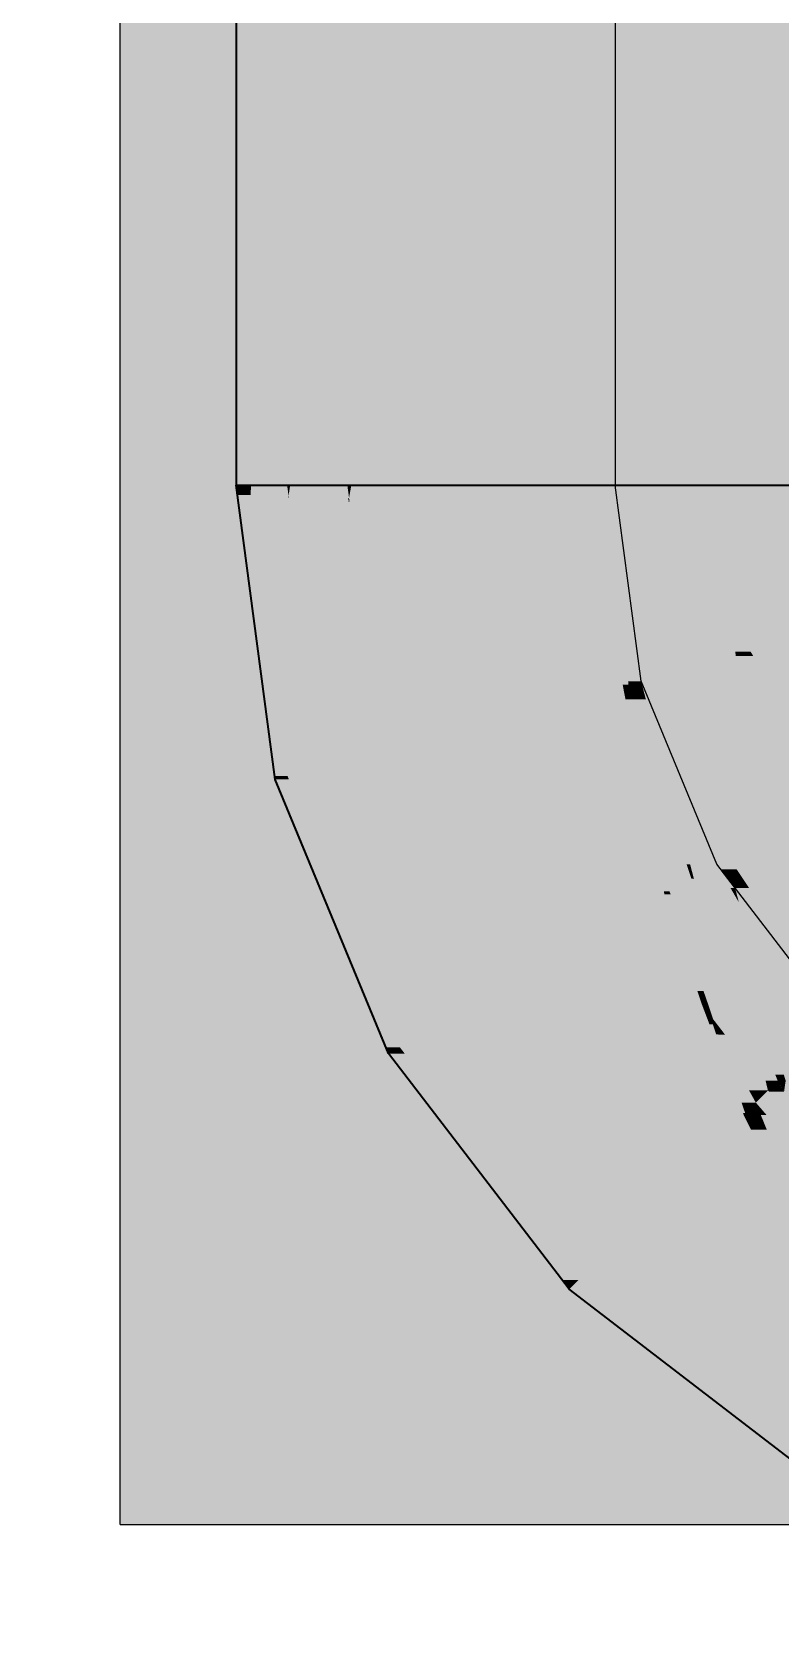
# Model space of a CAD drawing. Extents: x 0 to 756, y -25 to 420.
# Drawn here: x 296.76 to 301.89, y 319.73 to 330.64 of the extents above; entities that cross this region are included whole.
import ezdxf
from ezdxf.lldxf.tags import DXFTag

# ---------------------------------------------------------------- set-up
doc = ezdxf.new("R2010")
doc.units = 0
doc.layers.get('0').update_dxf_attribs({"lineweight": 25})
doc.layers.add('H_Heizung', color=7, linetype='Continuous', lineweight=25)
doc.layers.add('H_Heizung-Shading', color=7, linetype='Continuous', lineweight=25)
for name, color, linetype, lineweight, true_color in [('L_Aussenluft', 7, 'Continuous', 35, 0x66ff33), ('L_Aussenluft-Shading', 7, 'Continuous', 35, 0x66ff33), ('S_Schmutzwasser', 7, 'Continuous', 35, 0x808040)]:
    doc.layers.add(name, color=color, linetype=linetype, lineweight=lineweight, true_color=true_color)
tags = doc.linetypes.add('STRICHPUNKT2', pattern=[12.7, 6.35, -3.175, 0, -3.175]).pattern_tags.tags
tags[10:11] = [DXFTag(74, 4), DXFTag(75, 0), DXFTag(340, '0'), DXFTag(46, 0.0), DXFTag(50, 0.0), DXFTag(44, 0.0), DXFTag(45, 0.0)]
tags[8:9] = [DXFTag(74, 4), DXFTag(75, 0), DXFTag(340, '0'), DXFTag(46, 0.0), DXFTag(50, 0.0), DXFTag(44, 0.0), DXFTag(45, 0.0)]
tags[6:7] = [DXFTag(74, 4), DXFTag(75, 0), DXFTag(340, '0'), DXFTag(46, 0.0), DXFTag(50, 0.0), DXFTag(44, 0.0), DXFTag(45, 0.0)]
tags[4:5] = [DXFTag(74, 4), DXFTag(75, 0), DXFTag(340, '0'), DXFTag(46, 0.0), DXFTag(50, 0.0), DXFTag(44, 0.0), DXFTag(45, 0.0)]

# ---------------------------------------------------------------- blocks, each defined once
blk = doc.blocks.new('Shading-A0T78ON9OY', base_point=(297.363, 320.402))
at = {"layer": 'H_Heizung-Shading', "color": 8, "true_color": 0x808080}
for points in [[(297.363, 320.402), (309.563, 320.402), (297.363, 339.402)], [(309.563, 320.402), (297.363, 339.402), (309.563, 339.402)]]:
    blk.add_solid(points, dxfattribs=at)
blk = doc.blocks.new('Shading-A0T78ONTOY', base_point=(299.281, 323.677))
at = {"layer": 'L_Aussenluft-Shading', "color": 76, "true_color": 0x39901c}
for points in [[(298.169, 327.464), (298.257, 327.464), (298.159, 327.533)], [(298.257, 327.464), (298.159, 327.533), (298.248, 327.533)], [(298.422, 325.537), (298.257, 327.464), (298.169, 327.464)], [(298.511, 325.537), (298.422, 325.537), (298.257, 327.464)], [(298.425, 325.514), (298.511, 325.537), (298.422, 325.537)], [(298.52, 325.514), (298.425, 325.514), (298.511, 325.537)], [(299.186, 323.677), (298.52, 325.514), (298.425, 325.514)], [(299.281, 323.677), (299.186, 323.677), (298.52, 325.514)], [(299.204, 323.633), (299.281, 323.677), (299.186, 323.677)], [(299.315, 323.633), (299.204, 323.633), (299.281, 323.677)], [(300.396, 322.08), (299.315, 323.633), (299.204, 323.633)], [(300.507, 322.08), (300.396, 322.08), (299.315, 323.633)], [(300.444, 322.018), (300.507, 322.08), (300.396, 322.08)], [(300.588, 322.018), (300.444, 322.018), (300.507, 322.08)], [(301.959, 320.855), (300.588, 322.018), (300.444, 322.018)], [(302.104, 320.855), (301.959, 320.855), (300.588, 322.018)]]:
    blk.add_solid(points, dxfattribs=at)
at = {"layer": 'L_Aussenluft-Shading', "color": 74, "true_color": 0x46af23}
for points in [[(298.257, 327.464), (298.261, 327.533), (298.248, 327.533)], [(298.257, 327.464), (298.517, 327.464), (298.508, 327.533)], [(298.257, 327.464), (298.508, 327.533), (298.261, 327.533)], [(298.258, 327.458), (298.518, 327.458), (298.257, 327.464)], [(298.518, 327.458), (298.257, 327.464), (298.517, 327.464)], [(298.502, 325.604), (298.516, 327.458), (298.258, 327.458)], [(298.762, 325.604), (298.502, 325.604), (298.516, 327.458)], [(298.519, 327.445), (298.517, 327.445), (298.516, 327.458)], [(298.519, 327.445), (298.518, 327.458), (298.516, 327.458)], [(298.762, 325.604), (298.519, 327.445), (298.517, 327.445)], [(298.511, 325.537), (298.762, 325.604), (298.502, 325.604)], [(298.789, 325.537), (298.511, 325.537), (298.762, 325.604)], [(299.227, 323.807), (298.789, 325.537), (298.511, 325.537)], [(299.506, 323.807), (299.227, 323.807), (298.789, 325.537)], [(299.281, 323.677), (299.506, 323.807), (299.227, 323.807)], [(299.606, 323.677), (299.281, 323.677), (299.506, 323.807)], [(300.366, 322.264), (299.606, 323.677), (299.281, 323.677)], [(300.69, 322.264), (300.366, 322.264), (299.606, 323.677)], [(300.507, 322.08), (300.69, 322.264), (300.366, 322.264)], [(300.93, 322.08), (300.507, 322.08), (300.69, 322.264)], [(301.811, 321.08), (300.93, 322.08), (300.507, 322.08)], [(302.234, 321.08), (301.811, 321.08), (300.93, 322.08)], [(302.104, 320.855), (302.234, 321.08), (301.811, 321.08)]]:
    blk.add_solid(points, dxfattribs=at)
at = {"layer": 'L_Aussenluft-Shading', "color": 72, "true_color": 0x51cc28}
for points in [[(298.518, 327.458), (298.529, 327.533), (298.508, 327.533)], [(298.518, 327.458), (298.921, 327.533), (298.529, 327.533)], [(298.518, 327.458), (298.931, 327.458), (298.921, 327.533)], [(298.519, 327.445), (298.933, 327.445), (298.518, 327.458)], [(298.933, 327.445), (298.518, 327.458), (298.931, 327.458)], [(298.748, 325.711), (298.927, 327.445), (298.519, 327.445)], [(299.161, 325.711), (298.748, 325.711), (298.927, 327.445)], [(298.936, 327.416), (298.931, 327.416), (298.927, 327.445)], [(298.936, 327.416), (298.933, 327.445), (298.927, 327.445)], [(299.161, 325.711), (298.936, 327.416), (298.931, 327.416)], [(298.762, 325.604), (299.161, 325.711), (298.748, 325.711)], [(299.205, 325.604), (298.762, 325.604), (299.161, 325.711)], [(299.421, 324.014), (299.205, 325.604), (298.762, 325.604)], [(299.864, 324.014), (299.421, 324.014), (299.205, 325.604)], [(299.506, 323.807), (299.864, 324.014), (299.421, 324.014)], [(300.022, 323.807), (299.506, 323.807), (299.864, 324.014)], [(300.466, 322.556), (300.022, 323.807), (299.506, 323.807)], [(300.982, 322.556), (300.466, 322.556), (300.022, 323.807)], [(300.69, 322.264), (300.982, 322.556), (300.466, 322.556)], [(301.363, 322.264), (300.69, 322.264), (300.982, 322.556)], [(301.767, 321.437), (301.363, 322.264), (300.69, 322.264)], [(302.44, 321.437), (301.767, 321.437), (301.363, 322.264)], [(302.234, 321.08), (302.44, 321.437), (301.767, 321.437)]]:
    blk.add_solid(points, dxfattribs=at)
at = {"layer": 'L_Aussenluft-Shading', "color": 72, "true_color": 0x5be42d}
for points in [[(298.933, 327.445), (298.949, 327.533), (298.921, 327.533)], [(298.933, 327.445), (299.459, 327.533), (298.949, 327.533)], [(298.933, 327.445), (299.471, 327.445), (299.459, 327.533)], [(298.936, 327.416), (299.475, 327.416), (298.933, 327.445)], [(299.475, 327.416), (298.933, 327.445), (299.471, 327.445)], [(299.142, 325.851), (299.475, 327.416), (298.936, 327.416)], [(299.681, 325.851), (299.142, 325.851), (299.475, 327.416)], [(299.161, 325.711), (299.681, 325.851), (299.142, 325.851)], [(299.739, 325.711), (299.161, 325.711), (299.681, 325.851)], [(299.752, 324.283), (299.739, 325.711), (299.161, 325.711)], [(300.33, 324.283), (299.752, 324.283), (299.739, 325.711)], [(299.864, 324.014), (300.33, 324.283), (299.752, 324.283)], [(300.537, 324.014), (299.864, 324.014), (300.33, 324.283)], [(300.69, 322.937), (300.537, 324.014), (299.864, 324.014)], [(301.363, 322.937), (300.69, 322.937), (300.537, 324.014)], [(300.982, 322.556), (301.363, 322.937), (300.69, 322.937)], [(301.859, 322.556), (300.982, 322.556), (301.363, 322.937)], [(302.443, 321.608), (302.217, 321.608), (300.982, 322.556)], [(302.185, 322.128), (301.641, 322.128), (300.982, 322.556)], [(302.033, 322.423), (301.859, 322.556), (300.982, 322.556)], [(302.033, 322.423), (301.662, 322.423), (300.982, 322.556)], [(302.079, 322.342), (301.586, 322.342), (300.982, 322.556)], [(301.816, 322.393), (302.033, 322.423), (301.662, 322.423)], [(302.054, 322.393), (301.816, 322.393), (302.033, 322.423)], [(302.079, 322.342), (302.054, 322.393), (301.816, 322.393)], [(302.185, 322.128), (302.079, 322.342), (301.586, 322.342)], [(302.443, 321.608), (302.185, 322.128), (301.641, 322.128)]]:
    blk.add_solid(points, dxfattribs=at)
at = {"layer": 'L_Aussenluft-Shading', "color": 70, "true_color": 0x62f531}
for points in [[(299.66, 326.013), (300.086, 327.533), (299.459, 327.533)], [(300.287, 326.013), (299.66, 326.013), (300.086, 327.533)], [(301.583, 326.389), (301.468, 327.533), (301.432, 327.533)], [(301.679, 326.443), (302.059, 327.533), (301.468, 327.533)], [(301.689, 326.389), (301.583, 326.389), (301.468, 327.533)], [(301.891, 326.443), (301.679, 326.443), (302.059, 327.533)], [(301.891, 326.443), (302.192, 326.524), (301.904, 326.524)], [(302.18, 326.443), (301.891, 326.443), (302.192, 326.524)], [(301.689, 326.389), (301.891, 326.443), (301.679, 326.443)], [(301.868, 326.389), (301.689, 326.389), (301.891, 326.443)], [(302.145, 326.217), (301.797, 326.217), (302.18, 326.443)], [(301.797, 326.217), (302.18, 326.443), (301.891, 326.443)], [(301.587, 326.361), (301.689, 326.389), (301.583, 326.389)], [(301.706, 326.361), (301.587, 326.361), (301.689, 326.389)], [(301.977, 325.419), (301.706, 326.361), (301.587, 326.361)], [(301.797, 326.217), (301.868, 326.389), (301.689, 326.389)], [(302.298, 325.419), (301.977, 325.419), (301.706, 326.361)], [(302.076, 325.772), (302.145, 326.217), (301.797, 326.217)], [(299.681, 325.851), (300.287, 326.013), (299.66, 326.013)], [(300.354, 325.851), (299.681, 325.851), (300.287, 326.013)], [(300.2, 324.596), (300.354, 325.851), (299.681, 325.851)], [(300.873, 324.596), (300.2, 324.596), (300.354, 325.851)], [(300.33, 324.283), (300.873, 324.596), (300.2, 324.596)], [(301.114, 324.283), (300.33, 324.283), (300.873, 324.596)], [(301.355, 323.968), (301.114, 324.283), (300.33, 324.283)], [(301.355, 323.968), (300.572, 323.968), (300.33, 324.283)], [(301.15, 323.214), (301.355, 323.968), (300.572, 323.968)], [(301.64, 323.214), (301.15, 323.214), (301.355, 323.968)], [(301.429, 323.834), (301.406, 323.834), (301.355, 323.968)], [(301.432, 323.868), (301.41, 323.868), (301.355, 323.968)], [(301.64, 323.214), (301.429, 323.834), (301.406, 323.834)], [(301.468, 323.763), (301.432, 323.868), (301.41, 323.868)], [(301.467, 323.765), (301.452, 323.765), (301.429, 323.834)], [(301.513, 323.763), (301.468, 323.763), (301.432, 323.868)], [(301.637, 323.225), (301.467, 323.765), (301.452, 323.765)], [(301.651, 323.225), (301.637, 323.225), (301.467, 323.765)], [(301.724, 323.297), (301.626, 323.297), (301.467, 323.765)], [(301.678, 323.38), (301.513, 323.763), (301.468, 323.763)], [(301.807, 323.38), (301.678, 323.38), (301.513, 323.763)], [(301.724, 323.297), (301.807, 323.38), (301.678, 323.38)], [(301.914, 323.297), (301.724, 323.297), (301.807, 323.38)], [(301.651, 323.225), (301.724, 323.297), (301.626, 323.297)], [(301.753, 323.225), (301.651, 323.225), (301.724, 323.297)], [(301.797, 323.213), (301.758, 323.213), (301.724, 323.297)], [(302.116, 322.841), (301.914, 323.297), (301.724, 323.297)], [(301.363, 322.937), (301.64, 323.214), (301.15, 323.214)], [(301.778, 322.937), (301.363, 322.937), (301.64, 323.214)], [(301.64, 323.214), (301.651, 323.225), (301.637, 323.225)], [(301.657, 323.214), (301.64, 323.214), (301.651, 323.225)], [(301.707, 323.112), (301.691, 323.112), (301.64, 323.214)], [(301.707, 323.112), (301.657, 323.214), (301.64, 323.214)], [(301.707, 323.112), (301.753, 323.225), (301.651, 323.225)], [(301.799, 323.112), (301.707, 323.112), (301.753, 323.225)], [(301.95, 322.74), (301.797, 323.213), (301.758, 323.213)], [(302.163, 322.786), (301.935, 322.786), (301.797, 323.213)], [(302.033, 322.423), (301.707, 323.112), (301.691, 323.112)], [(302.049, 322.423), (302.033, 322.423), (301.707, 323.112)], [(301.95, 322.74), (301.799, 323.112), (301.707, 323.112)], [(301.95, 322.74), (301.892, 322.74), (301.707, 323.112)], [(302.033, 322.423), (301.778, 322.937), (301.363, 322.937)]]:
    blk.add_solid(points, dxfattribs=at)
at = {"layer": 'L_Aussenluft-Shading', "color": 70, "true_color": 0x65fd32}
for points in [[(300.268, 326.154), (300.721, 327.533), (300.086, 327.533)], [(300.812, 326.154), (300.268, 326.154), (300.721, 327.533)], [(300.811, 326.164), (300.759, 327.533), (300.721, 327.533)], [(300.849, 326.164), (300.811, 326.164), (300.759, 327.533)], [(300.937, 326.187), (300.848, 326.187), (300.759, 327.533)], [(300.848, 326.187), (300.759, 327.533), (300.759, 327.533)], [(300.922, 326.3), (301.432, 327.533), (300.759, 327.533)], [(301.357, 326.3), (300.922, 326.3), (301.432, 327.533)], [(301.587, 326.361), (301.36, 326.361), (301.432, 327.533)], [(300.937, 326.187), (301.357, 326.3), (300.922, 326.3)], [(301.337, 326.187), (300.937, 326.187), (301.357, 326.3)], [(301.597, 325.507), (301.218, 325.507), (301.587, 326.361)], [(301.218, 325.507), (301.56, 326.3), (301.357, 326.3)], [(301.357, 326.3), (301.587, 326.361), (301.36, 326.361)], [(301.56, 326.3), (301.357, 326.3), (301.587, 326.361)], [(302.039, 325.269), (301.6, 325.269), (301.587, 326.361)], [(300.849, 326.164), (300.937, 326.187), (300.848, 326.187)], [(300.943, 326.164), (300.849, 326.164), (300.937, 326.187)], [(301.218, 325.507), (301.337, 326.187), (300.937, 326.187)], [(301.104, 325.783), (301.045, 325.783), (300.937, 326.187)], [(300.287, 326.013), (300.812, 326.154), (300.268, 326.154)], [(300.84, 326.013), (300.287, 326.013), (300.812, 326.154)], [(300.812, 326.154), (300.849, 326.164), (300.811, 326.164)], [(300.851, 326.154), (300.812, 326.154), (300.849, 326.164)], [(300.869, 326.062), (300.83, 326.062), (300.812, 326.154)], [(300.869, 326.062), (300.851, 326.154), (300.812, 326.154)], [(300.869, 326.062), (300.943, 326.164), (300.849, 326.164)], [(300.97, 326.062), (300.869, 326.062), (300.943, 326.164)], [(300.82, 324.726), (300.84, 326.013), (300.287, 326.013)], [(301.097, 324.726), (300.82, 324.726), (300.84, 326.013)], [(301.093, 324.746), (300.869, 326.062), (300.83, 326.062)], [(301.132, 324.746), (301.093, 324.746), (300.869, 326.062)], [(301.045, 325.783), (300.97, 326.062), (300.869, 326.062)], [(301.282, 324.833), (301.115, 324.833), (300.869, 326.062)], [(301.045, 325.783), (300.963, 325.783), (300.869, 326.062)], [(301.249, 324.932), (301.045, 325.783), (300.963, 325.783)], [(301.273, 324.932), (301.249, 324.932), (301.045, 325.783)], [(301.218, 325.507), (301.104, 325.783), (301.045, 325.783)], [(301.218, 325.507), (301.119, 325.507), (301.045, 325.783)], [(301.273, 324.932), (301.218, 325.507), (301.119, 325.507)], [(301.456, 324.933), (301.273, 324.933), (301.218, 325.507)], [(301.421, 325.018), (301.597, 325.507), (301.218, 325.507)], [(301.604, 325.018), (301.421, 325.018), (301.597, 325.507)], [(301.604, 325.018), (302.039, 325.269), (301.6, 325.269)], [(302.11, 325.018), (301.604, 325.018), (302.039, 325.269)], [(301.456, 324.933), (301.604, 325.018), (301.421, 325.018)], [(301.596, 324.933), (301.456, 324.933), (301.604, 325.018)], [(302.144, 324.897), (301.593, 324.897), (302.11, 325.018)], [(301.593, 324.897), (302.11, 325.018), (301.604, 325.018)], [(301.282, 324.833), (301.273, 324.932), (301.249, 324.932)], [(301.455, 324.932), (301.273, 324.932), (301.456, 324.933)], [(301.273, 324.932), (301.456, 324.933), (301.273, 324.933)], [(301.297, 324.841), (301.281, 324.841), (301.273, 324.932)], [(301.297, 324.841), (301.455, 324.932), (301.273, 324.932)], [(301.446, 324.841), (301.297, 324.841), (301.456, 324.933)], [(301.542, 324.553), (301.417, 324.553), (301.456, 324.933)], [(301.608, 324.67), (301.516, 324.67), (301.456, 324.933)], [(301.593, 324.897), (301.484, 324.897), (301.456, 324.933)], [(301.593, 324.897), (301.596, 324.933), (301.456, 324.933)], [(301.582, 324.768), (301.551, 324.768), (301.456, 324.933)], [(301.582, 324.768), (301.593, 324.897), (301.484, 324.897)], [(301.679, 324.768), (301.582, 324.768), (301.593, 324.897)], [(302.188, 324.741), (301.697, 324.741), (301.593, 324.897)], [(302.188, 324.741), (302.144, 324.897), (301.593, 324.897)], [(301.132, 324.746), (301.282, 324.833), (301.115, 324.833)], [(301.296, 324.746), (301.132, 324.746), (301.282, 324.833)], [(301.282, 324.833), (301.297, 324.841), (301.281, 324.841)], [(301.301, 324.833), (301.282, 324.833), (301.297, 324.841)], [(301.326, 324.553), (301.301, 324.833), (301.282, 324.833)], [(301.417, 324.553), (301.446, 324.841), (301.297, 324.841)], [(301.417, 324.553), (301.326, 324.553), (301.301, 324.833)], [(301.608, 324.67), (301.582, 324.768), (301.551, 324.768)], [(302.282, 323.856), (301.679, 324.768), (301.582, 324.768)], [(302.282, 323.856), (301.82, 323.856), (301.582, 324.768)], [(300.873, 324.596), (301.097, 324.726), (300.82, 324.726)], [(301.141, 324.596), (300.873, 324.596), (301.097, 324.726)], [(301.097, 324.726), (301.132, 324.746), (301.093, 324.746)], [(301.139, 324.726), (301.097, 324.726), (301.132, 324.746)], [(301.323, 324.063), (301.139, 324.726), (301.097, 324.726)], [(301.317, 324.204), (301.296, 324.746), (301.132, 324.746)], [(301.365, 324.063), (301.323, 324.063), (301.139, 324.726)], [(301.38, 324.204), (301.317, 324.204), (301.296, 324.746)], [(301.692, 323.888), (301.608, 324.67), (301.516, 324.67)], [(301.812, 323.888), (301.692, 323.888), (301.608, 324.67)], [(302.101, 324.129), (302.188, 324.741), (301.697, 324.741)], [(301.355, 323.968), (301.141, 324.596), (300.873, 324.596)], [(301.38, 324.204), (301.417, 324.553), (301.326, 324.553)], [(301.561, 324.204), (301.38, 324.204), (301.417, 324.553)], [(301.692, 323.888), (301.542, 324.553), (301.417, 324.553)], [(301.365, 324.063), (301.38, 324.204), (301.317, 324.204)], [(301.402, 324.063), (301.365, 324.063), (301.38, 324.204)], [(301.554, 323.868), (301.432, 323.868), (301.38, 324.204)], [(301.543, 323.888), (301.561, 324.204), (301.38, 324.204)], [(301.692, 323.888), (301.543, 323.888), (301.561, 324.204)], [(301.355, 323.968), (301.365, 324.063), (301.323, 324.063)], [(301.398, 323.968), (301.355, 323.968), (301.365, 324.063)], [(301.431, 323.869), (301.402, 324.063), (301.365, 324.063)], [(301.432, 323.869), (301.431, 323.869), (301.402, 324.063)], [(301.431, 323.869), (301.398, 323.968), (301.355, 323.968)], [(301.807, 323.38), (301.692, 323.888), (301.543, 323.888)], [(301.874, 323.448), (301.791, 323.448), (301.692, 323.888)], [(301.916, 323.489), (301.857, 323.489), (301.692, 323.888)], [(301.916, 323.489), (301.812, 323.888), (301.692, 323.888)], [(301.432, 323.868), (301.432, 323.869), (301.431, 323.869)], [(301.807, 323.38), (301.554, 323.868), (301.432, 323.868)], [(301.916, 323.489), (302.282, 323.856), (301.82, 323.856)], [(301.807, 323.38), (301.874, 323.448), (301.791, 323.448)], [(301.913, 323.38), (301.807, 323.38), (301.874, 323.448)], [(301.874, 323.448), (301.916, 323.489), (301.857, 323.489)], [(301.929, 323.448), (301.874, 323.448), (301.916, 323.489)], [(301.918, 323.372), (301.929, 323.448), (301.874, 323.448)], [(301.918, 323.372), (301.913, 323.38), (301.807, 323.38)], [(301.918, 323.372), (301.817, 323.372), (301.807, 323.38)], [(301.998, 323.233), (301.918, 323.372), (301.817, 323.372)]]:
    blk.add_solid(points, dxfattribs=at)
blk = doc.blocks.new('Shading-A0T78ONZOY', base_point=(302.091, 327.533))
at = {"layer": 'L_Aussenluft-Shading', "color": 76, "true_color": 0x39901c}
for points in [[(298.159, 327.533), (298.248, 327.533), (298.159, 348.54)], [(298.248, 327.533), (298.159, 348.54), (298.248, 348.54)]]:
    blk.add_solid(points, dxfattribs=at)
at = {"layer": 'L_Aussenluft-Shading', "color": 74, "true_color": 0x46b023}
for points in [[(298.248, 327.533), (298.508, 327.533), (298.248, 348.54)], [(298.508, 327.533), (298.248, 348.54), (298.508, 348.54)]]:
    blk.add_solid(points, dxfattribs=at)
at = {"layer": 'L_Aussenluft-Shading', "color": 72, "true_color": 0x52cd29}
for points in [[(298.508, 327.533), (298.921, 327.533), (298.508, 348.54)], [(298.921, 327.533), (298.508, 348.54), (298.921, 348.54)]]:
    blk.add_solid(points, dxfattribs=at)
at = {"layer": 'L_Aussenluft-Shading', "color": 72, "true_color": 0x5be42d}
for points in [[(298.921, 327.533), (299.459, 327.533), (298.921, 348.54)], [(299.459, 327.533), (298.921, 348.54), (299.459, 348.54)]]:
    blk.add_solid(points, dxfattribs=at)
at = {"layer": 'L_Aussenluft-Shading', "color": 70, "true_color": 0x62f531}
for points in [[(299.459, 327.533), (300.086, 327.533), (299.459, 348.54)], [(300.086, 327.533), (299.459, 348.54), (300.086, 348.54)], [(301.432, 327.533), (301.468, 327.533), (301.432, 348.54)], [(301.468, 327.533), (301.432, 348.54), (301.468, 348.54)], [(301.468, 327.533), (302.059, 327.533), (301.468, 348.54)], [(302.059, 327.533), (301.468, 348.54), (302.059, 348.54)]]:
    blk.add_solid(points, dxfattribs=at)
at = {"layer": 'L_Aussenluft-Shading', "color": 70, "true_color": 0x65fd32}
for points in [[(300.086, 327.533), (300.759, 327.533), (300.086, 348.54)], [(300.759, 327.533), (300.086, 348.54), (300.759, 348.54)], [(300.759, 327.533), (301.432, 327.533), (300.759, 348.54)], [(301.432, 327.533), (300.759, 348.54), (301.432, 348.54)]]:
    blk.add_solid(points, dxfattribs=at)
blk = doc.blocks.new('Quader-A0T78OT3OY', base_point=(297.363, 320.402))
at = {"color": 0, "linetype": 'ByBlock', "lineweight": -2, "ltscale": 0.25}
for q in [(297.363, 339.402), (309.563, 320.402)]:
    blk.add_line((297.363, 320.402), q, dxfattribs=at)
blk = doc.blocks.new('Bogen-A0T78P1DOY', base_point=(298.159, 319.733))
at = {"color": 0, "linetype": 'ByBlock', "lineweight": -2, "ltscale": 0.35}
for p, q in [((298.159, 327.533), (298.248, 327.533)), ((298.425, 325.514), (298.159, 327.533)), ((298.248, 327.533), (298.508, 327.533)), ((298.508, 327.533), (298.921, 327.533)), ((298.921, 327.533), (299.459, 327.533)), ((299.459, 327.533), (300.086, 327.533)), ((300.086, 327.533), (300.759, 327.533)), ((300.759, 327.533), (301.432, 327.533)), ((301.432, 327.533), (302.059, 327.533)), ((302.059, 327.533), (302.598, 327.533)), ((302.598, 327.533), (303.011, 327.533)), ((303.011, 327.533), (303.271, 327.533)), ((303.271, 327.533), (303.359, 327.533)), ((303.448, 326.86), (303.359, 327.533)), ((303.708, 326.233), (303.448, 326.86)), ((304.121, 325.694), (303.708, 326.233)), ((304.659, 325.281), (304.121, 325.694)), ((299.204, 323.633), (298.425, 325.514)), ((305.286, 325.022), (304.659, 325.281)), ((305.959, 324.933), (305.286, 325.022)), ((305.959, 324.844), (305.959, 324.933)), ((305.959, 324.585), (305.959, 324.844)), ((305.959, 324.171), (305.959, 324.585)), ((305.959, 323.633), (305.959, 324.171)), ((300.444, 322.018), (299.204, 323.633)), ((305.959, 323.006), (305.959, 323.633)), ((305.959, 322.333), (305.959, 323.006)), ((305.959, 321.66), (305.959, 322.333)), ((302.059, 320.778), (300.444, 322.018)), ((305.959, 321.033), (305.959, 321.66)), ((305.959, 320.494), (305.959, 321.033)), ((303.941, 319.999), (302.059, 320.778)), ((305.959, 320.081), (305.959, 320.494)), ((305.959, 319.822), (305.959, 320.081)), ((305.959, 319.733), (303.941, 319.999)), ((305.959, 319.733), (305.959, 319.822))]:
    blk.add_line(p, q, dxfattribs=at)
at = {"color": 0, "linetype": 'STRICHPUNKT2', "lineweight": 25, "ltscale": 0.25}
for p, q in [((300.937, 326.187), (300.759, 327.533)), ((301.456, 324.933), (300.937, 326.187)), ((302.282, 323.856), (301.456, 324.933)), ((303.359, 323.03), (302.282, 323.856)), ((304.614, 322.51), (303.359, 323.03)), ((305.959, 322.333), (304.614, 322.51))]:
    blk.add_line(p, q, dxfattribs=at)
blk = doc.blocks.new('Wickelfalzrohr-A0T78P1FOY', base_point=(298.159, 327.533))
at = {"color": 0, "linetype": 'ByBlock', "lineweight": -2, "ltscale": 0.35}
for p, q in [((298.159, 348.54), (298.159, 327.533)), ((298.159, 327.533), (299.682, 327.533)), ((299.682, 327.533), (301.836, 327.533)), ((301.836, 327.533), (303.359, 327.533))]:
    blk.add_line(p, q, dxfattribs=at)
at = {"color": 0, "linetype": 'STRICHPUNKT2', "lineweight": 25, "ltscale": 0.25}
blk.add_line((300.759, 348.54), (300.759, 327.533), dxfattribs=at)
blk = doc.blocks.new('Fallleitung Abwasser-A0T78P1POY', base_point=(290.02, 325.797))
at = {"color": 0, "lineweight": -2}
for p, q in [((294.615, 330.392), (298.504, 334.281)), ((294.262, 330.539), (294.196, 330.534)), ((294.327, 330.534), (294.262, 330.539)), ((293.957, 330.435), (293.908, 330.392)), ((294.012, 330.472), (293.957, 330.435)), ((294.07, 330.501), (294.012, 330.472)), ((294.132, 330.522), (294.07, 330.501)), ((294.196, 330.534), (294.132, 330.522)), ((294.391, 330.522), (294.327, 330.534)), ((294.453, 330.501), (294.391, 330.522)), ((294.512, 330.472), (294.453, 330.501)), ((294.566, 330.435), (294.512, 330.472)), ((294.615, 330.392), (294.566, 330.435)), ((293.865, 330.343), (293.828, 330.289)), ((293.908, 330.392), (293.865, 330.343)), ((294.658, 330.343), (294.615, 330.392)), ((294.695, 330.289), (294.658, 330.343)), ((293.8, 330.23), (293.779, 330.168)), ((293.828, 330.289), (293.8, 330.23)), ((294.723, 330.23), (294.695, 330.289)), ((294.744, 330.168), (294.723, 330.23)), ((293.766, 330.104), (293.762, 330.039)), ((293.779, 330.168), (293.766, 330.104)), ((294.757, 330.104), (294.744, 330.168)), ((294.762, 330.039), (294.757, 330.104)), ((293.762, 330.039), (293.766, 329.973)), ((294.757, 329.973), (294.762, 330.039)), ((293.766, 329.973), (293.779, 329.909)), ((293.779, 329.909), (293.8, 329.847)), ((294.723, 329.847), (294.744, 329.909)), ((294.744, 329.909), (294.757, 329.973)), ((293.8, 329.847), (293.828, 329.789)), ((293.828, 329.789), (293.865, 329.734)), ((294.658, 329.734), (294.695, 329.789)), ((294.695, 329.789), (294.723, 329.847)), ((293.908, 329.685), (290.02, 325.797)), ((293.865, 329.734), (293.908, 329.685)), ((293.908, 329.685), (293.957, 329.642)), ((294.566, 329.642), (294.615, 329.685)), ((294.615, 329.685), (294.658, 329.734)), ((293.957, 329.642), (294.012, 329.606)), ((294.012, 329.606), (294.07, 329.577)), ((294.07, 329.577), (294.132, 329.556)), ((294.391, 329.556), (294.453, 329.577)), ((294.453, 329.577), (294.512, 329.606)), ((294.512, 329.606), (294.566, 329.642)), ((294.132, 329.556), (294.196, 329.543)), ((294.196, 329.543), (294.262, 329.539)), ((294.262, 329.539), (294.327, 329.543)), ((294.327, 329.543), (294.391, 329.556)), ((290.943, 327.571), (290.02, 325.797)), ((290.943, 327.571), (291.794, 326.72)), ((291.794, 326.72), (290.02, 325.797))]:
    blk.add_line(p, q, dxfattribs=at)
for points in [[(294.391, 330.522), (294.132, 330.522), (294.262, 330.539)], [(294.615, 330.392), (293.908, 330.392), (294.512, 330.472)], [(293.908, 330.392), (294.512, 330.472), (294.012, 330.472)], [(294.512, 330.472), (294.012, 330.472), (294.391, 330.522)], [(294.012, 330.472), (294.391, 330.522), (294.132, 330.522)], [(294.695, 330.289), (293.828, 330.289), (294.615, 330.392)], [(293.828, 330.289), (294.615, 330.392), (293.908, 330.392)], [(294.744, 330.168), (293.779, 330.168), (294.695, 330.289)], [(293.779, 330.168), (294.695, 330.289), (293.828, 330.289)], [(294.762, 330.039), (293.762, 330.039), (294.744, 330.168)], [(293.762, 330.039), (294.744, 330.168), (293.779, 330.168)], [(293.779, 329.909), (294.762, 330.039), (293.762, 330.039)], [(294.744, 329.909), (293.779, 329.909), (294.762, 330.039)], [(293.828, 329.789), (294.744, 329.909), (293.779, 329.909)], [(294.695, 329.789), (293.828, 329.789), (294.744, 329.909)], [(293.908, 329.685), (294.695, 329.789), (293.828, 329.789)], [(294.615, 329.685), (293.908, 329.685), (294.695, 329.789)], [(294.012, 329.606), (294.615, 329.685), (293.908, 329.685)], [(294.512, 329.606), (294.012, 329.606), (294.615, 329.685)], [(294.132, 329.556), (294.512, 329.606), (294.012, 329.606)], [(294.391, 329.556), (294.132, 329.556), (294.512, 329.606)], [(294.262, 329.539), (294.391, 329.556), (294.132, 329.556)], [(291.794, 326.72), (290.5, 326.72), (290.943, 327.571)], [(290.02, 325.797), (291.794, 326.72), (290.5, 326.72)]]:
    blk.add_solid(points, dxfattribs=at)

msp = doc.modelspace()

# ---------------------------------------------------------------- block references
at = {"layer": 'H_Heizung'}
msp.add_blockref('Shading-A0T78ON9OY', (297.363, 320.402), dxfattribs=at)
at = {"layer": 'H_Heizung', "ltscale": 0.25}
msp.add_blockref('Quader-A0T78OT3OY', (297.363, 320.402), dxfattribs=at)
at = {"layer": 'L_Aussenluft'}
for name, p in [('Shading-A0T78ONZOY', (302.091, 327.533)), ('Shading-A0T78ONTOY', (299.281, 323.677))]:
    msp.add_blockref(name, p, dxfattribs=at)
at = {"layer": 'L_Aussenluft', "ltscale": 0.35}
for name, p in [('Wickelfalzrohr-A0T78P1FOY', (298.159, 327.533)), ('Bogen-A0T78P1DOY', (298.159, 319.733))]:
    msp.add_blockref(name, p, dxfattribs=at)
at = {"layer": 'S_Schmutzwasser', "ltscale": 0.35}
msp.add_blockref('Fallleitung Abwasser-A0T78P1POY', (290.02, 325.797), dxfattribs=at)

doc.saveas('drawing.dxf')
